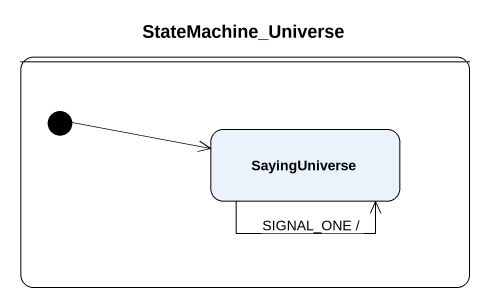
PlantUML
@startuml
title StateMachine_Universe
hide empty description
state " " as state1 {
  state SayingUniverse
  [*] -right-> SayingUniverse
}
SayingUniverse --> SayingUniverse : SIGNAL_ONE /
@enduml
